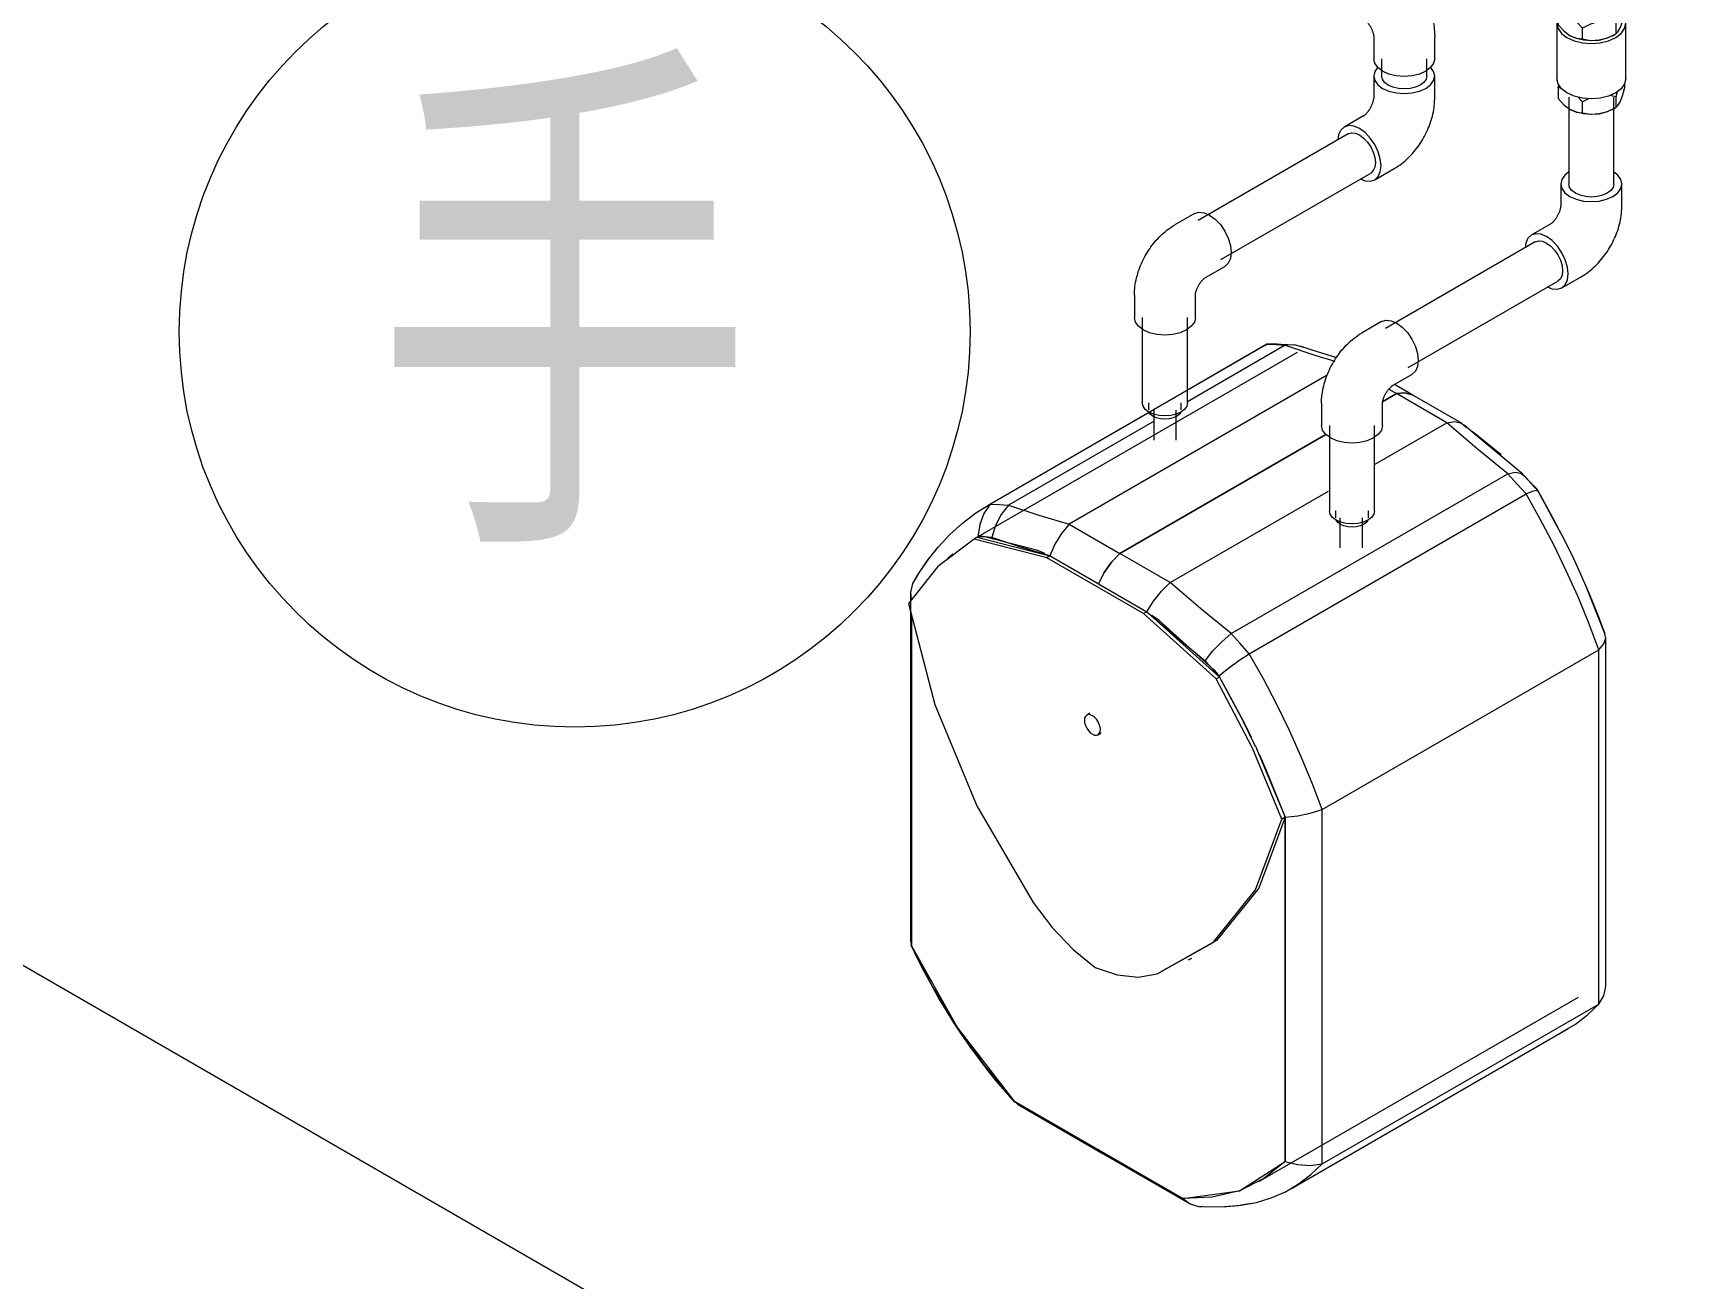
# Model space of a CAD drawing. Header units: millimetres. Extents: x 160489 to 365751, y -78341 to 15608.
# Drawn here: x 254468 to 255200, y -76368 to -75817 of the extents above; entities that cross this region are included whole.
import ezdxf

# ---------------------------------------------------------------- set-up
doc = ezdxf.new("R2010")
doc.units = ezdxf.units.MM
for name, color, linetype, lineweight in [('A-____-NOTE-TEXT', 7, 'Continuous', 5), ('G-____-____-SYMB', 7, 'Continuous', 5), ('M-EQPM-____-OTLN', 7, 'Continuous', 5), ('P-PIPE-____-OTLN', 7, 'Continuous', 35)]:
    doc.layers.add(name, color=color, linetype=linetype, lineweight=lineweight)
doc.styles.add('TJ_FangSong_B', font='', dxfattribs={"width": 0.7, "height": 175})
doc.styles.get('TJ_FangSong_B').set_extended_font_data('TJ_FangSong', bold=True)

# ---------------------------------------------------------------- blocks, each defined once
blk = doc.blocks.new('P_Electric Water Heater 电热水器 - 厨房专用-2582300-卫生间WC2 给水系统图')
at = {"layer": 'M-EQPM-____-OTLN'}
for p, q in [((122504.71, -75958.03), (122363.29, -76039.68)), ((122490.35, -75955.01), (122367.85, -76025.73)), ((122491.3, -75954.47), (122456.07, -75974.81)), ((122499.38, -75954.91), (122456.11, -75979.89)), ((122490.35, -75955.01), (122491.3, -75954.47)), ((122495.89, -75954.31), (122491.3, -75954.47)), ((122518.02, -75968.19), (122403.82, -76034.12)), ((122555.93, -75976.99), (122547.71, -75972.24)), ((122438.84, -75980.38), (122438.84, -75983.4)), ((122453.4, -75983.4), (122453.4, -75980.38)), ((122548.63, -75976.27), (122542.45, -75979.85)), ((122542.45, -75979.85), (122548.63, -75976.27)), ((122545.27, -75974.33), (122548.63, -75976.27)), ((122570.95, -75989.16), (122548.63, -75976.27)), ((122577.71, -75989.56), (122555.93, -75976.99)), ((122439.15, -75984.58), (122368.8, -76025.19)), ((122441.33, -75988.42), (122376.88, -76025.63)), ((122441.16, -75983.59), (122441.16, -75996.89)), ((122451.16, -75996.89), (122451.16, -75983.59)), ((122517.33, -75994.35), (122426.14, -76047)), ((122426.14, -76047), (122517.33, -75994.35)), ((122538.94, -76007.64), (122570.95, -75989.16)), ((122475.39, -76082.51), (122597.89, -76011.78)), ((122605.31, -76012.83), (122603.64, -76011.48)), ((122609.17, -76016.77), (122610.78, -76018.47)), ((122448.45, -76059.88), (122518.54, -76019.41)), ((122483.47, -76091.39), (122605.97, -76020.67)), ((122610.78, -76018.47), (122611.36, -76019.47)), ((122622.45, -76039.97), (122611.37, -76019.48)), ((122521.66, -76028.19), (122521.66, -76031.22)), ((122523.61, -76031.19), (122523.61, -76044.5)), ((122533.61, -76044.5), (122533.61, -76031.19)), ((122536.22, -76031.22), (122536.22, -76028.19)), ((122363.06, -76039.81), (122361.65, -76040.63)), ((122363.1, -76039.82), (122395.23, -76048.08)), ((122363.99, -76039.28), (122363.4, -76039.62)), ((122365.61, -76039.45), (122363.99, -76039.28)), ((122403.82, -76034.12), (122426.14, -76047)), ((122393.81, -76048.9), (122361.65, -76040.63)), ((122448.45, -76059.88), (122426.14, -76047)), ((122352.32, -76047.31), (122350.09, -76049.23)), ((122395.23, -76048.08), (122393.81, -76048.9)), ((122436.71, -76073.66), (122393.81, -76048.9)), ((122416.67, -76060.46), (122395.23, -76048.08)), ((122395.23, -76048.08), (122438.12, -76072.84)), ((122416.67, -76060.46), (122438.12, -76072.84)), ((122640.75, -76082.13), (122632.27, -76060.92)), ((122333.52, -76064.79), (122333.52, -76218.82)), ((122334.02, -76074.6), (122334.02, -76220.61)), ((122334.02, -76074.6), (122334.02, -76220.61)), ((122438.12, -76072.84), (122436.71, -76073.66)), ((122468.87, -76102.53), (122436.71, -76073.66)), ((122438.12, -76072.84), (122470.12, -76101.57)), ((122515.72, -76160.34), (122638.22, -76089.61)), ((122638.22, -76246.43), (122638.22, -76089.61)), ((122641.25, -76238.18), (122641.25, -76084.15)), ((122469.36, -76100.12), (122467.74, -76098.42)), ((122470.29, -76101.72), (122468.87, -76102.53)), ((122469.86, -76100.97), (122469.36, -76100.12)), ((122470.29, -76101.72), (122480.97, -76121.51)), ((122412.94, -76117.78), (122411.53, -76118.6)), ((122416.53, -76127.26), (122417.94, -76126.44)), ((122486.24, -76132.35), (122499.33, -76163.78)), ((122499.33, -76163.78), (122497.91, -76164.6)), ((122499.33, -76163.78), (122499.33, -76316.05)), ((122499.33, -76316.05), (122499.33, -76163.78)), ((122515.72, -76317.15), (122515.72, -76160.34)), ((122333.54, -76218.54), (122334.02, -76220.61)), ((122456.59, -76226.93), (122458, -76226.11)), ((122487.74, -76325.02), (122629.16, -76243.37)), ((122515.72, -76317.15), (122638.22, -76246.43)), ((122502.1, -76328.05), (122624.6, -76257.32)), ((122381.21, -76290.98), (122379.31, -76289.32)), ((122379.31, -76289.32), (122416.67, -76310.9)), ((122379.31, -76289.32), (122454.04, -76332.47)), ((122380.9, -76290.82), (122418.84, -76312.72)), ((122416.67, -76310.9), (122419.24, -76312.94)), ((122419.24, -76312.94), (122416.67, -76310.9)), ((122454.04, -76332.47), (122416.67, -76310.9)), ((122418.84, -76312.72), (122456.77, -76334.62)), ((122479.08, -76329.05), (122499.33, -76316.05)), ((122454.04, -76332.47), (122479.08, -76329.05))]:
    blk.add_line(p, q, dxfattribs=at)
for points in [[(122491.3, -75954.47, 0), (122495.31, -75954.6, 0), (122499.38, -75954.91, 0)], [(122494.32, -75954.21, 0), (122500.49, -75954.48, 0), (122503.17, -75954.7, 0)], [(122507.42, -75955.89, 0), (122503.51, -75954.73, 0), (122499.38, -75954.91, 0)], [(122499.38, -75954.91, 0), (122512.89, -75959.37, 0), (122521.34, -75961.95, 0)], [(122522.3, -75960.5, 0), (122511.36, -75957.12, 0), (122506.03, -75955.32, 0)], [(122555.53, -75976.77, 0), (122552.32, -75975.91, 0), (122548.63, -75976.27, 0)], [(122548.63, -75976.27, 0), (122552.32, -75975.91, 0), (122555.53, -75976.77, 0)], [(122451.27, -75986.37, 0), (122449.76, -75987.04, 0), (122448, -75987.46, 0), (122446.12, -75987.6, 0), (122444.23, -75987.46, 0), (122442.48, -75987.04, 0), (122440.97, -75986.37, 0), (122439.81, -75985.5, 0), (122439.08, -75984.49, 0)], [(122453.15, -75984.49, 0), (122452.42, -75985.5, 0), (122451.27, -75986.37, 0)], [(122570.95, -75989.16, 0), (122574.44, -75988.68, 0), (122577.36, -75989.38, 0), (122579.54, -75991.2, 0)], [(122597.89, -76011.78, 0), (122584.38, -76000.65, 0), (122570.95, -75989.16, 0)], [(122604.56, -76011.99, 0), (122583.47, -75994.4, 0), (122578.65, -75990.23, 0)], [(122582.23, -75993.1, 0), (122584.94, -75995.1, 0), (122594.99, -76003.24, 0)], [(122597.89, -76011.78, 0), (122601.13, -76011.09, 0), (122603.65, -76011.45, 0), (122605.31, -76012.83, 0)], [(122605.97, -76020.67, 0), (122601.96, -76016.17, 0), (122597.89, -76011.78, 0)], [(122604.9, -76012.31, 0), (122610.19, -76018.08, 0), (122611.27, -76019.3, 0)], [(122609.08, -76016.92, 0), (122608.35, -76016.12, 0), (122605.31, -76012.83, 0)], [(122336.55, -76056.89, 0), (122340.96, -76050.28, 0), (122345.77, -76044.18, 0), (122350.98, -76038.6, 0), (122356.56, -76033.57, 0), (122362.51, -76029.1, 0), (122368.8, -76025.19, 0)], [(122368.8, -76025.19, 0), (122366.01, -76029.3, 0), (122364.17, -76034.21, 0), (122363.4, -76039.62, 0)], [(122368.8, -76025.19, 0), (122372.82, -76025.33, 0), (122376.88, -76025.63, 0)], [(122605.97, -76020.67, 0), (122608.76, -76019.48, 0), (122610.6, -76019.08, 0), (122611.37, -76019.48, 0)], [(122638.22, -76089.61, 0), (122633.81, -76077.91, 0), (122629, -76066.25, 0), (122623.8, -76054.67, 0), (122618.21, -76043.19, 0), (122612.26, -76031.84, 0), (122605.97, -76020.67, 0)], [(122640.99, -76082.67, 0), (122637.69, -76073.97, 0), (122634.17, -76065.29, 0), (122630.42, -76056.67, 0), (122626.46, -76048.1, 0), (122622.28, -76039.6, 0), (122617.9, -76031.19, 0), (122613.32, -76022.86, 0), (122611.32, -76019.37, 0)], [(122376.88, -76025.63, 0), (122373.64, -76029.72, 0), (122371.12, -76034.59, 0), (122369.46, -76039.96, 0)], [(122376.88, -76025.63, 0), (122390.39, -76030.1, 0), (122403.82, -76034.12, 0)], [(122534.09, -76034.19, 0), (122532.58, -76034.86, 0), (122530.82, -76035.28, 0), (122528.94, -76035.42, 0), (122527.05, -76035.28, 0), (122525.3, -76034.86, 0), (122523.79, -76034.19, 0), (122522.63, -76033.32, 0), (122521.91, -76032.3, 0)], [(122535.97, -76032.3, 0), (122535.24, -76033.32, 0), (122534.09, -76034.19, 0)], [(122369.46, -76039.96, 0), (122366.42, -76039.74, 0), (122363.4, -76039.62, 0)], [(122393.02, -76047.09, 0), (122389.83, -76045.75, 0), (122365.66, -76039.46, 0)], [(122403.82, -76034.12, 0), (122400.33, -76038.12, 0), (122397.41, -76042.87, 0), (122395.23, -76048.08, 0)], [(122361.65, -76040.63, 0), (122345.69, -76052.84, 0), (122332.61, -76069.16, 0)], [(122345.85, -76044.08, 0), (122341.52, -76049.46, 0), (122337.5, -76055.13, 0), (122335.26, -76058.64, 0)], [(122395.23, -76048.08, 0), (122382.38, -76044.22, 0), (122369.46, -76039.96, 0)], [(122426.14, -76047, 0), (122422.46, -76050.88, 0), (122419.24, -76055.46, 0), (122416.67, -76060.46, 0)], [(122416.67, -76060.46, 0), (122419.24, -76055.46, 0), (122422.46, -76050.88, 0), (122426.14, -76047, 0)], [(122625.55, -76046.26, 0), (122627.28, -76049.87, 0), (122629.11, -76053.82, 0)], [(122336.55, -76056.89, 0), (122334.39, -76060.36, 0), (122333.54, -76064.25, 0), (122333.82, -76067.53, 0)], [(122438.12, -76072.84, 0), (122441.06, -76068.07, 0), (122444.57, -76063.66, 0), (122448.45, -76059.88, 0)], [(122475.39, -76082.51, 0), (122461.88, -76071.37, 0), (122448.45, -76059.88, 0)], [(122332.61, -76069.16, 0), (122344.23, -76113.91, 0), (122362.96, -76158.78, 0), (122387.84, -76201.46, 0)], [(122438.12, -76072.84, 0), (122450.97, -76083.82, 0), (122463.89, -76094.48, 0)], [(122467.69, -76098.36, 0), (122443.52, -76076.75, 0), (122440.33, -76074.41, 0)], [(122463.89, -76094.48, 0), (122467.35, -76090.14, 0), (122471.26, -76086.07, 0), (122475.39, -76082.51, 0)], [(122483.47, -76091.39, 0), (122479.46, -76086.9, 0), (122475.39, -76082.51, 0)], [(122638.22, -76089.61, 0), (122640.38, -76087.02, 0), (122641.24, -76084.48, 0), (122640.75, -76082.13, 0)], [(122463.89, -76094.48, 0), (122466.93, -76097.77, 0), (122469.82, -76100.98, 0)], [(122469.95, -76101.13, 0), (122474.29, -76097.78, 0), (122478.88, -76094.47, 0), (122483.47, -76091.39, 0)], [(122515.72, -76160.34, 0), (122511.31, -76148.64, 0), (122506.5, -76136.98, 0), (122501.3, -76125.39, 0), (122495.71, -76113.91, 0), (122489.77, -76102.57, 0), (122483.47, -76091.39, 0)], [(122497.91, -76164.6, 0), (122484.83, -76133.17, 0), (122468.87, -76102.53, 0)], [(122469.95, -76101.13, 0), (122481.03, -76121.62, 0), (122484.28, -76128.22, 0)], [(122417.56, -76124.97, 0), (122417.44, -76123.84, 0), (122417.09, -76122.65, 0), (122416.53, -76121.48, 0), (122415.79, -76120.41, 0), (122414.94, -76119.51, 0), (122414.03, -76118.84, 0), (122413.11, -76118.45, 0), (122412.26, -76118.37, 0), (122411.53, -76118.6, 0), (122410.96, -76119.12, 0), (122410.61, -76119.9, 0), (122410.49, -76120.88, 0)], [(122410.49, -76120.88, 0), (122410.61, -76122.01, 0), (122410.96, -76123.2, 0), (122411.53, -76124.37, 0), (122412.26, -76125.44, 0), (122413.11, -76126.34, 0), (122414.03, -76127.01, 0), (122414.94, -76127.4, 0), (122415.79, -76127.48, 0), (122416.53, -76127.26, 0), (122417.09, -76126.73, 0), (122417.44, -76125.95, 0), (122417.56, -76124.97, 0)], [(122486.24, -76132.34, 0), (122485.86, -76131.52, 0), (122480.97, -76121.5, 0)], [(122487.84, -76135.81, 0), (122490.85, -76142.57, 0), (122499.33, -76163.78, 0)], [(122499.33, -76163.78, 0), (122487.7, -76195.11, 0), (122468.97, -76218.35, 0), (122444.31, -76232.24, 0)], [(122499.33, -76163.78, 0), (122504.91, -76163.19, 0), (122510.48, -76162.02, 0), (122515.72, -76160.34, 0)], [(122442.69, -76233.13, 0), (122467.56, -76219.17, 0), (122486.29, -76195.93, 0), (122497.91, -76164.6, 0)], [(122387.84, -76201.46, 0), (122396.23, -76212.57, 0), (122405.48, -76222.29, 0), (122415.26, -76230.29, 0)], [(122379.76, -76289.9, 0), (122375.58, -76285.19, 0), (122371.48, -76280.35, 0), (122367.49, -76275.38, 0), (122363.59, -76270.3, 0), (122359.8, -76265.1, 0), (122356.13, -76259.8, 0), (122352.57, -76254.4, 0), (122349.13, -76248.91, 0), (122345.81, -76243.34, 0), (122342.63, -76237.7, 0), (122339.58, -76231.98, 0), (122336.66, -76226.21, 0), (122333.89, -76220.38, 0), (122333.84, -76220.27, 0)], [(122334.02, -76220.61, 0), (122343.45, -76239.16, 0), (122354.27, -76256.98, 0), (122366.29, -76273.8, 0), (122379.31, -76289.32, 0)], [(122334.02, -76220.61, 0), (122354.27, -76256.98, 0), (122379.31, -76289.32, 0)], [(122415.26, -76230.29, 0), (122425.04, -76233.58, 0), (122434.29, -76234.54, 0), (122442.69, -76233.13, 0)], [(122638.22, -76246.43, 0), (122640.39, -76242.82, 0), (122641.24, -76238.73, 0), (122641.25, -76238.18, 0)], [(122621.95, -76258.76, 0), (122627.8, -76255.33, 0), (122633.23, -76251.21, 0), (122638.22, -76246.43, 0)], [(122499.33, -76316.05, 0), (122489.9, -76323.71, 0), (122479.08, -76329.05, 0), (122467.06, -76331.98, 0), (122454.04, -76332.47, 0)], [(122472.46, -76336.04, 0), (122479.69, -76335.5, 0), (122486.62, -76334.21, 0), (122493.22, -76332.21, 0), (122499.45, -76329.48, 0), (122505.3, -76326.05, 0), (122510.73, -76321.94, 0), (122515.72, -76317.15, 0)], [(122499.33, -76316.05, 0), (122504.88, -76317.46, 0), (122510.46, -76317.84, 0), (122515.72, -76317.15, 0)], [(122454.04, -76332.47, 0), (122457.24, -76334.88, 0), (122460.96, -76336.04, 0), (122462.46, -76336.13, 0)], [(122483.44, -76334.9, 0), (122478.42, -76335.68, 0), (122473.35, -76336.16, 0), (122468.24, -76336.32, 0), (122463.12, -76336.19, 0), (122461.6, -76336.1, 0)]]:
    blk.add_polyline3d(points, dxfattribs=at)
blk = doc.blocks.new('弯头_热熔承插-塑料-复合管 - 标准-V51-卫生间WC2 给水系统图')
at = {"layer": 'P-PIPE-____-OTLN', "lineweight": 5}
for p, q in [((122459.17, -75896.59), (122450.58, -75901.55)), ((122464.08, -75924.93), (122472.67, -75919.97)), ((122432.62, -75932.65), (122432.62, -75942.57)), ((122459.62, -75942.57), (122459.62, -75932.65))]:
    blk.add_line(p, q, dxfattribs=at)
for points in [[(122459.17, -75896.59, 0), (122461.14, -75895.98, 0), (122463.45, -75896.21, 0), (122465.92, -75897.26, 0)], [(122465.92, -75897.26, 0), (122468.39, -75899.06, 0), (122470.69, -75901.49, 0), (122472.67, -75904.38, 0), (122474.18, -75907.54, 0), (122475.14, -75910.75, 0), (122475.46, -75913.79, 0), (122475.14, -75916.46, 0), (122474.18, -75918.57, 0), (122472.67, -75919.97, 0)], [(122432.62, -75932.65, 0), (122432.63, -75931.67, 0), (122432.68, -75930.7, 0), (122432.76, -75929.74, 0), (122432.87, -75928.78, 0), (122433.01, -75927.83, 0), (122433.17, -75926.89, 0), (122433.36, -75925.95, 0), (122433.58, -75925.03, 0), (122433.82, -75924.11, 0), (122434.08, -75923.2, 0), (122434.37, -75922.29, 0), (122434.67, -75921.4, 0), (122435, -75920.51, 0), (122435.35, -75919.63, 0), (122435.73, -75918.76, 0), (122436.12, -75917.9, 0), (122436.53, -75917.05, 0), (122436.96, -75916.21, 0), (122437.41, -75915.38, 0), (122437.88, -75914.56, 0), (122438.37, -75913.75, 0), (122438.88, -75912.95, 0), (122439.41, -75912.17, 0), (122439.95, -75911.39, 0), (122440.51, -75910.63, 0), (122441.09, -75909.89, 0), (122441.69, -75909.15, 0), (122442.31, -75908.43, 0), (122442.94, -75907.73, 0), (122443.6, -75907.04, 0), (122444.27, -75906.37, 0), (122444.96, -75905.72, 0), (122445.66, -75905.08, 0), (122446.39, -75904.47, 0), (122447.14, -75903.87, 0), (122447.91, -75903.29, 0), (122448.7, -75902.73, 0), (122449.51, -75902.2, 0), (122450.35, -75901.68, 0), (122450.58, -75901.55, 0)], [(122459.62, -75932.65, 0), (122459.62, -75932.59, 0), (122459.62, -75932.5, 0), (122459.63, -75932.38, 0), (122459.65, -75932.24, 0), (122459.67, -75932.08, 0), (122459.7, -75931.9, 0), (122459.74, -75931.7, 0), (122459.8, -75931.48, 0), (122459.85, -75931.25, 0), (122459.92, -75931.01, 0), (122460, -75930.76, 0), (122460.1, -75930.49, 0), (122460.2, -75930.22, 0), (122460.31, -75929.95, 0), (122460.43, -75929.67, 0), (122460.55, -75929.39, 0), (122460.69, -75929.1, 0), (122460.84, -75928.82, 0), (122460.99, -75928.54, 0), (122461.15, -75928.26, 0), (122461.32, -75927.98, 0), (122461.49, -75927.71, 0), (122461.66, -75927.45, 0), (122461.84, -75927.19, 0), (122462.03, -75926.95, 0), (122462.21, -75926.71, 0), (122462.39, -75926.49, 0), (122462.58, -75926.27, 0), (122462.76, -75926.07, 0), (122462.93, -75925.89, 0), (122463.1, -75925.72, 0), (122463.27, -75925.56, 0), (122463.42, -75925.42, 0), (122463.57, -75925.3, 0), (122463.7, -75925.19, 0), (122463.82, -75925.1, 0), (122463.92, -75925.03, 0), (122464, -75924.98, 0), (122464.06, -75924.94, 0), (122464.08, -75924.93, 0)], [(122436.57, -75948.09, 0), (122434.43, -75946.47, 0), (122433.08, -75944.59, 0), (122432.62, -75942.57, 0)], [(122459.62, -75942.57, 0), (122459.16, -75944.59, 0), (122457.81, -75946.47, 0), (122455.66, -75948.09, 0), (122452.87, -75949.32, 0), (122449.61, -75950.1, 0), (122446.12, -75950.37, 0), (122442.62, -75950.1, 0), (122439.37, -75949.32, 0), (122436.57, -75948.09, 0)]]:
    blk.add_polyline3d(points, dxfattribs=at)
blk = doc.blocks.new('弯头_热熔承插-塑料-复合管 - 标准-V43-卫生间WC2 给水系统图')
at = {"layer": 'P-PIPE-____-OTLN', "color": 136, "lineweight": 5, "true_color": 0x008080}
for p, q in [((119974.43, -73563.23), (119965.84, -73568.19)), ((119979.34, -73591.57), (119987.93, -73586.61)), ((119947.88, -73599.29), (119947.88, -73609.21)), ((119974.88, -73609.21), (119974.88, -73599.29))]:
    blk.add_line(p, q, dxfattribs=at)
for points in [[(119974.43, -73563.23, 0), (119976.41, -73562.62, 0), (119978.71, -73562.85, 0), (119981.18, -73563.9, 0)], [(119981.18, -73563.9, 0), (119983.65, -73565.7, 0), (119985.95, -73568.13, 0), (119987.93, -73571.02, 0), (119989.45, -73574.18, 0), (119990.4, -73577.39, 0), (119990.73, -73580.43, 0), (119990.4, -73583.1, 0), (119989.45, -73585.2, 0), (119987.93, -73586.61, 0)], [(119947.88, -73599.29, 0), (119947.9, -73598.31, 0), (119947.95, -73597.34, 0), (119948.03, -73596.37, 0), (119948.14, -73595.42, 0), (119948.27, -73594.47, 0), (119948.44, -73593.53, 0), (119948.63, -73592.59, 0), (119948.84, -73591.67, 0), (119949.08, -73590.75, 0), (119949.34, -73589.84, 0), (119949.63, -73588.93, 0), (119949.94, -73588.04, 0), (119950.27, -73587.15, 0), (119950.62, -73586.27, 0), (119950.99, -73585.4, 0), (119951.38, -73584.54, 0), (119951.79, -73583.69, 0), (119952.22, -73582.85, 0), (119952.68, -73582.02, 0), (119953.15, -73581.2, 0), (119953.63, -73580.39, 0), (119954.14, -73579.59, 0), (119954.67, -73578.8, 0), (119955.21, -73578.03, 0), (119955.78, -73577.27, 0), (119956.36, -73576.52, 0), (119956.95, -73575.79, 0), (119957.57, -73575.07, 0), (119958.21, -73574.37, 0), (119958.86, -73573.68, 0), (119959.53, -73573.01, 0), (119960.22, -73572.36, 0), (119960.93, -73571.72, 0), (119961.66, -73571.1, 0), (119962.4, -73570.51, 0), (119963.17, -73569.93, 0), (119963.96, -73569.37, 0), (119964.77, -73568.83, 0), (119965.61, -73568.32, 0), (119965.84, -73568.19, 0)], [(119974.88, -73599.29, 0), (119974.88, -73599.23, 0), (119974.89, -73599.14, 0), (119974.9, -73599.02, 0), (119974.91, -73598.88, 0), (119974.94, -73598.72, 0), (119974.97, -73598.54, 0), (119975.01, -73598.34, 0), (119975.06, -73598.12, 0), (119975.12, -73597.89, 0), (119975.19, -73597.65, 0), (119975.27, -73597.39, 0), (119975.36, -73597.13, 0), (119975.46, -73596.86, 0), (119975.57, -73596.59, 0), (119975.69, -73596.31, 0), (119975.82, -73596.02, 0), (119975.95, -73595.74, 0), (119976.1, -73595.46, 0), (119976.25, -73595.17, 0), (119976.41, -73594.89, 0), (119976.58, -73594.62, 0), (119976.75, -73594.35, 0), (119976.93, -73594.09, 0), (119977.11, -73593.83, 0), (119977.29, -73593.58, 0), (119977.47, -73593.35, 0), (119977.66, -73593.12, 0), (119977.84, -73592.91, 0), (119978.02, -73592.71, 0), (119978.2, -73592.53, 0), (119978.37, -73592.35, 0), (119978.53, -73592.2, 0), (119978.69, -73592.06, 0), (119978.83, -73591.94, 0), (119978.96, -73591.83, 0), (119979.08, -73591.74, 0), (119979.18, -73591.67, 0), (119979.26, -73591.62, 0), (119979.33, -73591.58, 0), (119979.34, -73591.57, 0)], [(119951.83, -73614.72, 0), (119949.69, -73613.11, 0), (119948.34, -73611.23, 0), (119947.88, -73609.21, 0)], [(119974.88, -73609.21, 0), (119974.42, -73611.23, 0), (119973.07, -73613.11, 0), (119970.93, -73614.72, 0), (119968.13, -73615.96, 0), (119964.87, -73616.74, 0), (119961.38, -73617.01, 0), (119957.89, -73616.74, 0), (119954.63, -73615.96, 0), (119951.83, -73614.72, 0)]]:
    blk.add_polyline3d(points, dxfattribs=at)
blk = doc.blocks.new('弯头_热熔承插-塑料-复合管 - 标准-V52-卫生间WC2 给水系统图')
at = {"layer": 'P-PIPE-____-OTLN', "lineweight": 5}
for p, q in [((122538.54, -75835.7), (122538.54, -75845.62)), ((122565.54, -75845.62), (122565.54, -75835.7)), ((122534.08, -75853.34), (122525.49, -75858.3)), ((122538.99, -75881.68), (122547.58, -75876.72))]:
    blk.add_line(p, q, dxfattribs=at)
for points in [[(122540.35, -75831.8, 0), (122539, -75833.68, 0), (122538.54, -75835.7, 0), (122539, -75837.71, 0), (122540.35, -75839.59, 0), (122542.5, -75841.21, 0)], [(122542.5, -75841.21, 0), (122545.29, -75842.45, 0), (122548.55, -75843.22, 0), (122552.04, -75843.49, 0), (122555.54, -75843.22, 0), (122558.79, -75842.45, 0), (122561.59, -75841.21, 0), (122563.73, -75839.59, 0), (122565.08, -75837.71, 0), (122565.54, -75835.7, 0), (122565.08, -75833.68, 0), (122563.73, -75831.8, 0)], [(122534.08, -75853.34, 0), (122534.14, -75853.3, 0), (122534.22, -75853.25, 0), (122534.31, -75853.19, 0), (122534.43, -75853.1, 0), (122534.55, -75853, 0), (122534.7, -75852.88, 0), (122534.85, -75852.75, 0), (122535.01, -75852.6, 0), (122535.18, -75852.43, 0), (122535.35, -75852.25, 0), (122535.53, -75852.05, 0), (122535.72, -75851.84, 0), (122535.9, -75851.62, 0), (122536.08, -75851.39, 0), (122536.27, -75851.14, 0), (122536.45, -75850.89, 0), (122536.62, -75850.63, 0), (122536.8, -75850.36, 0), (122536.96, -75850.09, 0), (122537.13, -75849.81, 0), (122537.28, -75849.53, 0), (122537.43, -75849.24, 0), (122537.57, -75848.96, 0), (122537.7, -75848.68, 0), (122537.82, -75848.4, 0), (122537.93, -75848.12, 0), (122538.04, -75847.85, 0), (122538.13, -75847.58, 0), (122538.21, -75847.33, 0), (122538.29, -75847.08, 0), (122538.35, -75846.85, 0), (122538.4, -75846.63, 0), (122538.44, -75846.43, 0), (122538.48, -75846.24, 0), (122538.5, -75846.07, 0), (122538.52, -75845.92, 0), (122538.53, -75845.8, 0), (122538.54, -75845.7, 0), (122538.54, -75845.63, 0), (122538.54, -75845.62, 0)], [(122547.58, -75876.72, 0), (122548.42, -75876.21, 0), (122549.24, -75875.69, 0), (122550.04, -75875.13, 0), (122550.81, -75874.56, 0), (122551.57, -75873.97, 0), (122552.3, -75873.36, 0), (122553.01, -75872.72, 0), (122553.71, -75872.07, 0), (122554.38, -75871.41, 0), (122555.04, -75870.73, 0), (122555.68, -75870.03, 0), (122556.3, -75869.31, 0), (122556.91, -75868.58, 0), (122557.49, -75867.84, 0), (122558.06, -75867.08, 0), (122558.61, -75866.31, 0), (122559.14, -75865.53, 0), (122559.65, -75864.74, 0), (122560.15, -75863.93, 0), (122560.62, -75863.11, 0), (122561.08, -75862.28, 0), (122561.51, -75861.45, 0), (122561.93, -75860.6, 0), (122562.33, -75859.74, 0), (122562.71, -75858.87, 0), (122563.06, -75858, 0), (122563.4, -75857.11, 0), (122563.71, -75856.22, 0), (122564, -75855.32, 0), (122564.27, -75854.41, 0), (122564.52, -75853.49, 0), (122564.74, -75852.57, 0), (122564.94, -75851.64, 0), (122565.11, -75850.7, 0), (122565.25, -75849.75, 0), (122565.37, -75848.79, 0), (122565.46, -75847.83, 0), (122565.51, -75846.86, 0), (122565.54, -75845.88, 0), (122565.54, -75845.62, 0)], [(122532.24, -75858.97, 0), (122529.77, -75857.91, 0), (122527.47, -75857.69, 0), (122525.49, -75858.3, 0), (122523.98, -75859.7, 0), (122523.02, -75861.81, 0), (122522.71, -75863.88, 0)], [(122532.75, -75881.29, 0), (122534.71, -75882.06, 0), (122537.02, -75882.29, 0), (122538.99, -75881.68, 0), (122540.51, -75880.27, 0), (122541.46, -75878.16, 0), (122541.79, -75875.5, 0), (122541.46, -75872.46, 0), (122540.51, -75869.25, 0), (122538.99, -75866.09, 0), (122537.02, -75863.2, 0), (122534.71, -75860.77, 0), (122532.24, -75858.97, 0)]]:
    blk.add_polyline3d(points, dxfattribs=at)
blk = doc.blocks.new('止回阀_黄铜止回阀_W-WB451B_ - DN15-1601252-卫生间WC2 给水系统图')
at = {"layer": 'P-PIPE-____-OTLN', "color": 136, "lineweight": 5, "true_color": 0x008080}
for p, q in [((122625.52, -75798.92), (122624.08, -75799.75)), ((122624.08, -75799.75), (122624.84, -75799.31)), ((122649.59, -75803.7), (122649.59, -75808.53)), ((122619.61, -75812.48), (122619.61, -75836.97)), ((122620.13, -75808.26), (122620.13, -75813.09)), ((122645.65, -75812.21), (122645.65, -75817.03)), ((122650.11, -75836.97), (122650.11, -75812.48)), ((122630.92, -75819.31), (122630.92, -75814.49)), ((122644.2, -75817.87), (122645.65, -75817.03)), ((122620.13, -75840.92), (122620.47, -75839.67)), ((122621.42, -75840.97), (122620.13, -75840.92)), ((122620.13, -75840.92), (122620.13, -75845.75)), ((122649.59, -75839.25), (122649.59, -75841.19)), ((122630.92, -75847.14), (122628.84, -75844.93)), ((122633.84, -75845.65), (122630.92, -75847.14)), ((122630.92, -75851.97), (122630.92, -75847.14)), ((122645.65, -75844.87), (122643, -75844.31)), ((122646.27, -75842.66), (122645.65, -75844.87)), ((122645.65, -75844.87), (122645.65, -75849.69)), ((122644.2, -75850.53), (122645.65, -75849.69))]:
    blk.add_line(p, q, dxfattribs=at)
for points in [[(122620.13, -75808.26, 0), (122621.09, -75805, 0), (122622.11, -75802.34, 0)], [(122622.11, -75802.34, 0), (122621.66, -75804.31, 0), (122622.11, -75806.29, 0), (122623.42, -75808.12, 0), (122625.52, -75809.7, 0)], [(122624.79, -75799.38, 0), (122623.42, -75800.5, 0), (122622.11, -75802.34, 0)], [(122622.11, -75802.34, 0), (122623.12, -75800.61, 0), (122624.08, -75799.75, 0)], [(122647.62, -75806.29, 0), (122648.07, -75804.31, 0), (122647.62, -75802.34, 0), (122646.3, -75800.5, 0), (122644.85, -75799.33, 0)], [(122646.32, -75800.43, 0), (122646.98, -75801, 0), (122649.59, -75803.7, 0)], [(122649.59, -75803.7, 0), (122648.64, -75804.56, 0), (122647.62, -75806.29, 0)], [(122620.13, -75810.2, 0), (122619.61, -75812.48, 0), (122620.13, -75814.76, 0), (122621.66, -75816.88, 0), (122624.08, -75818.7, 0)], [(122625.52, -75809.7, 0), (122622.74, -75808.57, 0), (122620.13, -75808.26, 0)], [(122624.08, -75818.7, 0), (122627.24, -75820.1, 0), (122630.92, -75820.98, 0), (122634.86, -75821.28, 0), (122638.81, -75820.98, 0), (122642.49, -75820.1, 0), (122645.65, -75818.7, 0), (122648.07, -75816.88, 0), (122649.59, -75814.76, 0), (122650.11, -75812.48, 0), (122649.59, -75810.2, 0)], [(122625.52, -75809.7, 0), (122628.26, -75810.92, 0), (122631.44, -75811.68, 0), (122634.86, -75811.94, 0), (122638.28, -75811.68, 0)], [(122630.92, -75814.49, 0), (122628.31, -75811.78, 0), (122625.52, -75809.7, 0)], [(122637.7, -75811.79, 0), (122634.48, -75812.73, 0), (122630.92, -75814.49, 0)], [(122638.28, -75811.68, 0), (122641.47, -75810.92, 0), (122644.2, -75809.7, 0), (122646.3, -75808.12, 0), (122647.37, -75806.75, 0)], [(122645.65, -75812.21, 0), (122642.08, -75811.56, 0), (122638.28, -75811.68, 0)], [(122647.45, -75806.68, 0), (122646.6, -75808.95, 0), (122645.65, -75812.21, 0)], [(122647.62, -75814.45, 0), (122648.64, -75811.79, 0), (122649.59, -75808.53, 0)], [(122620.13, -75813.09, 0), (122622.74, -75815.79, 0), (122625.52, -75817.87, 0)], [(122638.28, -75819.84, 0), (122634.86, -75820.1, 0), (122631.44, -75819.84, 0), (122628.26, -75819.08, 0), (122625.52, -75817.87, 0)], [(122625.52, -75817.87, 0), (122628.31, -75819.01, 0), (122630.92, -75819.31, 0)], [(122630.92, -75819.31, 0), (122634.48, -75819.96, 0), (122638.28, -75819.84, 0)], [(122638.28, -75819.84, 0), (122642.08, -75818.79, 0), (122645.65, -75817.03, 0)], [(122644.2, -75817.87, 0), (122641.47, -75819.08, 0), (122638.28, -75819.84, 0)], [(122645.65, -75817.03, 0), (122646.6, -75816.18, 0), (122647.62, -75814.45, 0)], [(122624.08, -75843.2, 0), (122621.66, -75841.37, 0), (122620.13, -75839.25, 0), (122619.61, -75836.97, 0)], [(122650.11, -75836.97, 0), (122649.59, -75839.25, 0), (122648.07, -75841.37, 0), (122645.65, -75843.2, 0), (122642.49, -75844.6, 0), (122638.81, -75845.48, 0), (122634.86, -75845.78, 0), (122630.92, -75845.48, 0), (122627.24, -75844.6, 0), (122624.08, -75843.2, 0)], [(122647.62, -75847.11, 0), (122648.64, -75844.45, 0), (122649.59, -75841.19, 0)], [(122620.13, -75845.75, 0), (122622.74, -75848.45, 0), (122625.52, -75850.53, 0)], [(122645.65, -75849.69, 0), (122646.6, -75848.84, 0), (122647.62, -75847.11, 0)], [(122638.28, -75852.5, 0), (122634.86, -75852.76, 0), (122631.44, -75852.5, 0), (122628.26, -75851.74, 0), (122625.52, -75850.53, 0)], [(122625.52, -75850.53, 0), (122628.31, -75851.67, 0), (122630.92, -75851.97, 0)], [(122630.92, -75851.97, 0), (122634.48, -75852.62, 0), (122638.28, -75852.5, 0)], [(122638.28, -75852.5, 0), (122642.08, -75851.45, 0), (122645.65, -75849.69, 0)], [(122644.2, -75850.53, 0), (122641.47, -75851.74, 0), (122638.28, -75852.5, 0)]]:
    blk.add_polyline3d(points, dxfattribs=at)
blk = doc.blocks.new('弯头_热熔承插-塑料-复合管 - 标准-V56-卫生间WC2 给水系统图')
at = {"layer": 'P-PIPE-____-OTLN', "color": 136, "lineweight": 5, "true_color": 0x008080}
for p, q in [((122621.36, -75883.51), (122621.36, -75893.43)), ((122648.36, -75893.43), (122648.36, -75883.51)), ((122616.9, -75901.15), (122608.31, -75906.11)), ((122621.81, -75929.5), (122630.4, -75924.54))]:
    blk.add_line(p, q, dxfattribs=at)
for points in [[(122624.81, -75878.31, 0), (122623.17, -75879.62, 0), (122621.82, -75881.5, 0), (122621.36, -75883.51, 0), (122621.82, -75885.53, 0), (122623.17, -75887.41, 0), (122625.32, -75889.02, 0)], [(122625.32, -75889.02, 0), (122628.11, -75890.26, 0), (122631.37, -75891.04, 0), (122634.86, -75891.31, 0), (122638.36, -75891.04, 0), (122641.61, -75890.26, 0), (122644.41, -75889.02, 0), (122646.55, -75887.41, 0), (122647.9, -75885.53, 0), (122648.36, -75883.51, 0), (122647.9, -75881.5, 0), (122646.55, -75879.62, 0), (122644.88, -75878.29, 0)], [(122616.9, -75901.15, 0), (122616.96, -75901.12, 0), (122617.04, -75901.07, 0), (122617.13, -75901, 0), (122617.25, -75900.92, 0), (122617.38, -75900.82, 0), (122617.52, -75900.7, 0), (122617.67, -75900.57, 0), (122617.83, -75900.41, 0), (122618, -75900.25, 0), (122618.18, -75900.07, 0), (122618.35, -75899.87, 0), (122618.54, -75899.66, 0), (122618.72, -75899.44, 0), (122618.9, -75899.21, 0), (122619.09, -75898.96, 0), (122619.27, -75898.71, 0), (122619.44, -75898.45, 0), (122619.62, -75898.18, 0), (122619.78, -75897.91, 0), (122619.95, -75897.63, 0), (122620.1, -75897.35, 0), (122620.25, -75897.06, 0), (122620.39, -75896.78, 0), (122620.52, -75896.49, 0), (122620.64, -75896.21, 0), (122620.76, -75895.94, 0), (122620.86, -75895.67, 0), (122620.95, -75895.4, 0), (122621.03, -75895.14, 0), (122621.11, -75894.9, 0), (122621.17, -75894.67, 0), (122621.22, -75894.45, 0), (122621.27, -75894.24, 0), (122621.3, -75894.06, 0), (122621.33, -75893.89, 0), (122621.34, -75893.74, 0), (122621.35, -75893.62, 0), (122621.36, -75893.52, 0), (122621.36, -75893.45, 0), (122621.36, -75893.43, 0)], [(122630.4, -75924.54, 0), (122631.25, -75924.03, 0), (122632.06, -75923.5, 0), (122632.86, -75922.95, 0), (122633.63, -75922.38, 0), (122634.39, -75921.78, 0), (122635.12, -75921.17, 0), (122635.83, -75920.54, 0), (122636.53, -75919.89, 0), (122637.21, -75919.22, 0), (122637.86, -75918.54, 0), (122638.5, -75917.84, 0), (122639.12, -75917.13, 0), (122639.73, -75916.4, 0), (122640.31, -75915.66, 0), (122640.88, -75914.9, 0), (122641.43, -75914.13, 0), (122641.96, -75913.35, 0), (122642.47, -75912.55, 0), (122642.97, -75911.75, 0), (122643.44, -75910.93, 0), (122643.9, -75910.1, 0), (122644.34, -75909.26, 0), (122644.75, -75908.41, 0), (122645.15, -75907.56, 0), (122645.53, -75906.69, 0), (122645.88, -75905.81, 0), (122646.22, -75904.93, 0), (122646.53, -75904.03, 0), (122646.83, -75903.13, 0), (122647.09, -75902.22, 0), (122647.34, -75901.31, 0), (122647.56, -75900.38, 0), (122647.76, -75899.45, 0), (122647.93, -75898.51, 0), (122648.07, -75897.57, 0), (122648.19, -75896.61, 0), (122648.28, -75895.65, 0), (122648.34, -75894.68, 0), (122648.36, -75893.7, 0), (122648.36, -75893.43, 0)], [(122615.06, -75906.78, 0), (122612.59, -75905.73, 0), (122610.29, -75905.5, 0), (122608.31, -75906.11, 0), (122606.8, -75907.52, 0), (122605.84, -75909.63, 0), (122605.53, -75911.7, 0)], [(122615.57, -75929.1, 0), (122617.53, -75929.88, 0), (122619.84, -75930.11, 0), (122621.81, -75929.5, 0), (122623.33, -75928.09, 0), (122624.28, -75925.98, 0), (122624.61, -75923.32, 0), (122624.28, -75920.28, 0), (122623.33, -75917.07, 0), (122621.81, -75913.91, 0), (122619.84, -75911.02, 0), (122617.53, -75908.58, 0), (122615.06, -75906.78, 0)]]:
    blk.add_polyline3d(points, dxfattribs=at)
blk = doc.blocks.new('P_卫生器具标注 - P_卫生器具标注-2592099-卫生间WC2 给水系统图')
at = {"layer": 'A-____-NOTE-TEXT'}
blk.add_circle((119712.78, -74236.16), 175, dxfattribs=at)

msp = doc.modelspace()

# ---------------------------------------------------------------- linework, layer by layer
at = {"layer": 'G-____-____-SYMB'}
msp.add_line((255825.08, -77015.49), (252878.03, -75314.01), dxfattribs=at)
at = {"layer": 'P-PIPE-____-OTLN', "lineweight": 5}
for p, q in [((255064.81, -75828.09), (255064.81, -75835.7)), ((255084.81, -75835.7), (255084.81, -75828.09)), ((255050.01, -75861.33), (254983.69, -75899.62)), ((254993.69, -75916.94), (255060.01, -75878.65)), ((254958.89, -75942.57), (254958.89, -75980.38)), ((254978.89, -75980.38), (254978.89, -75942.57))]:
    msp.add_line(p, q, dxfattribs=at)
at = {"layer": 'P-PIPE-____-OTLN', "color": 136, "lineweight": 5, "true_color": 0x008080}
for p, q in [((255147.63, -75845.14), (255147.63, -75883.51)), ((255167.63, -75883.51), (255167.63, -75845.14)), ((255132.83, -75909.15), (255066.51, -75947.44)), ((255076.51, -75964.76), (255142.83, -75926.47)), ((255041.71, -75990.39), (255041.71, -76028.19)), ((255061.71, -76028.19), (255061.71, -75990.39))]:
    msp.add_line(p, q, dxfattribs=at)
at = {"layer": 'P-PIPE-____-OTLN', "lineweight": 5}
for points in [[(255067.74, -75839.78, 0), (255066.15, -75838.58, 0), (255065.15, -75837.19, 0), (255064.81, -75835.7, 0)], [(255081.88, -75839.78, 0), (255079.81, -75840.7, 0), (255077.4, -75841.27, 0), (255074.81, -75841.47, 0), (255072.22, -75841.27, 0), (255069.81, -75840.7, 0), (255067.74, -75839.78, 0)], [(255084.81, -75835.7, 0), (255084.47, -75837.19, 0), (255083.47, -75838.58, 0), (255081.88, -75839.78, 0)], [(255050.01, -75861.33, 0), (255051.48, -75860.88, 0), (255053.18, -75861.05, 0), (255055.01, -75861.82, 0)], [(255055.01, -75861.82, 0), (255056.84, -75863.16, 0), (255058.55, -75864.96, 0), (255060.01, -75867.1, 0), (255061.14, -75869.44, 0), (255061.84, -75871.82, 0), (255062.08, -75874.07, 0)], [(255062.08, -75874.07, 0), (255061.84, -75876.05, 0), (255061.14, -75877.61, 0), (255060.01, -75878.65, 0)], [(254961.82, -75984.46, 0), (254960.23, -75983.26, 0), (254959.23, -75981.87, 0), (254958.89, -75980.38, 0)], [(254978.89, -75980.38, 0), (254978.55, -75981.87, 0), (254977.55, -75983.26, 0), (254975.96, -75984.46, 0)], [(254975.96, -75984.46, 0), (254973.89, -75985.38, 0), (254971.48, -75985.95, 0), (254968.89, -75986.15, 0), (254966.3, -75985.95, 0), (254963.89, -75985.38, 0), (254961.82, -75984.46, 0)]]:
    msp.add_polyline3d(points, dxfattribs=at)
at = {"layer": 'P-PIPE-____-OTLN', "color": 136, "lineweight": 5, "true_color": 0x008080}
for points in [[(255150.56, -75887.59, 0), (255148.97, -75886.4, 0), (255147.97, -75885.01, 0), (255147.63, -75883.51, 0)], [(255167.63, -75883.51, 0), (255167.29, -75885.01, 0), (255166.29, -75886.4, 0), (255164.7, -75887.59, 0)], [(255164.7, -75887.59, 0), (255162.63, -75888.51, 0), (255160.22, -75889.09, 0), (255157.63, -75889.29, 0), (255155.05, -75889.09, 0), (255152.63, -75888.51, 0), (255150.56, -75887.59, 0)], [(255132.83, -75909.15, 0), (255134.3, -75908.69, 0), (255136, -75908.86, 0), (255137.83, -75909.64, 0)], [(255137.83, -75909.64, 0), (255139.66, -75910.98, 0), (255141.37, -75912.78, 0), (255142.83, -75914.92, 0), (255143.96, -75917.26, 0), (255144.66, -75919.64, 0), (255144.91, -75921.89, 0)], [(255144.91, -75921.89, 0), (255144.66, -75923.86, 0), (255143.96, -75925.42, 0), (255142.83, -75926.47, 0)], [(255044.64, -76032.27, 0), (255043.05, -76031.08, 0), (255042.05, -76029.69, 0), (255041.71, -76028.19, 0)], [(255058.78, -76032.27, 0), (255056.71, -76033.19, 0), (255054.3, -76033.77, 0), (255051.71, -76033.97, 0), (255049.12, -76033.77, 0), (255046.71, -76033.19, 0), (255044.64, -76032.27, 0)], [(255061.71, -76028.19, 0), (255061.37, -76029.69, 0), (255060.37, -76031.08, 0), (255058.78, -76032.27, 0)]]:
    msp.add_polyline3d(points, dxfattribs=at)

# ---------------------------------------------------------------- block references
at = {"layer": 'A-____-NOTE-TEXT'}
msp.add_blockref('P_卫生器具标注 - P_卫生器具标注-2592099-卫生间WC2 给水系统图', (134994.89, -1712.73), dxfattribs=at)
at = {"layer": 'M-EQPM-____-OTLN'}
msp.add_blockref('P_Electric Water Heater 电热水器 - 厨房专用-2582300-卫生间WC2 给水系统图', (132522.77, 0), dxfattribs=at)
at = {"layer": 'P-PIPE-____-OTLN', "lineweight": 5, "rotation": 240}
msp.add_blockref('弯头_热熔承插-塑料-复合管 - 标准-V51-卫生间WC2 给水系统图', (382046.27, -7723.63), dxfattribs=at)
at = {"layer": 'P-PIPE-____-OTLN', "color": 136, "lineweight": 5, "true_color": 0x008080}
for name, p in [('止回阀_黄铜止回阀_W-WB451B_ - DN15-1601252-卫生间WC2 给水系统图', (132522.77, 0)), ('弯头_热熔承插-塑料-复合管 - 标准-V56-卫生间WC2 给水系统图', (132522.77, 0)), ('弯头_热熔承插-塑料-复合管 - 标准-V43-卫生间WC2 给水系统图', (135090.33, -2381.18))]:
    msp.add_blockref(name, p, dxfattribs=at)
at = {"layer": 'P-PIPE-____-OTLN', "lineweight": 5}
for name in ['弯头_热熔承插-塑料-复合管 - 标准-V52-卫生间WC2 给水系统图', '弯头_热熔承插-塑料-复合管 - 标准-V51-卫生间WC2 给水系统图']:
    msp.add_blockref(name, (132522.77, 0), dxfattribs=at)

# ---------------------------------------------------------------- texts
at = {"layer": 'A-____-NOTE-TEXT', "insert": (254619.54, -75848.65), "char_height": 175, "width": 213.2489, "attachment_point": 1, "style": 'TJ_FangSong_B'}
msp.add_mtext('\\fTJ_FangSong|b1|i0|c134|p2|;\\W.7;手', dxfattribs=at)

doc.saveas('drawing.dxf')
